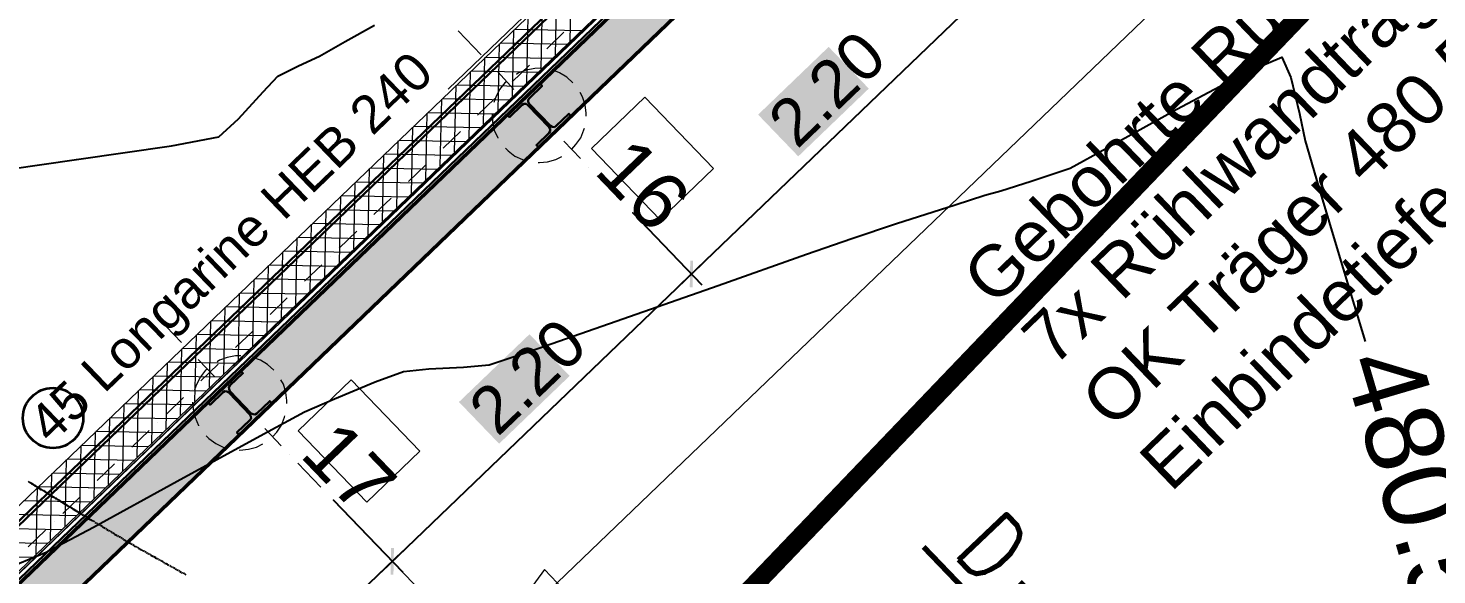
# Model space of a CAD drawing. Header units: metres. Extents: x 2687650.8 to 2687727.1, y 1234407.3 to 1234484.3.
# Drawn here: x 2687681.19 to 2687688.65, y 1234439.79 to 1234442.69 of the extents above; entities that cross this region are included whole.
import ezdxf

# ---------------------------------------------------------------- set-up
doc = ezdxf.new("R2010")
doc.units = ezdxf.units.M
for name, color, linetype in [('PDF_0', 7, 'Continuous'), ('PDF_A-GEFAELLE', 7, 'Continuous'), ('PDF_A__BEML', 7, 'Continuous'), ('PDF_A__Text', 7, 'Continuous'), ('PDF_AV_01611-Parzelle', 7, 'Continuous'), ('PDF_E_BETON', 7, 'Continuous'), ('PDF_E_Text', 7, 'Continuous'), ('PDF_Text', 7, 'Continuous')]:
    doc.layers.add(name, color=color, linetype=linetype)
for name, color, linetype, true_color in [('PDF_060-Kataster_Hauptinfo.060', 7, 'Continuous', 0x7f7f7f), ('PDF_062_Bauten.062 Bauteilschraffuren', 7, 'Continuous', 0x7f7f7f), ('PDF_211_Wände_Beton.211', 7, 'Continuous', 0x7f7f7f), ('PDF_211_Wände_Beton.211 Bauteilschraffuren', 7, 'Continuous', 0x7f7f7f), ('PDF_211_Wände_Beton.211 Schichttrennlinien', 7, 'Continuous', 0x7f7f7f), ('PDF_3D_Kurven-Nebenhoehen', 7, 'Continuous', 0xdda500), ('PDF_AV_01225-Bobe-ueb-befestigte', 7, 'Continuous', 0xfdfdfd), ('PDF_AV_01234-Bobe-Gartenanlage', 7, 'Continuous', 0xfdfdfd), ('PDF_E_Farbe Beton', 7, 'Continuous', 0xdfff7f), ('PDF_Rühlwand Träger u Vermassung', 7, 'Continuous', 0x0ac1ff), ('PDF_ST_Treppen.ST', 7, 'Continuous', 0x7f7f7f)]:
    doc.layers.add(name, color=color, linetype=linetype, true_color=true_color)
doc.styles.add('PDF Arial', font='arial.ttf')

# ---------------------------------------------------------------- blocks, each defined once
blk = doc.blocks.new('A$C1c84ec86')
at = {"layer": 'PDF_0', "transparency": 33554559}
for points in [[(3221.62, 1610.81), (3211.67, 1620.76), (3210.62, 1619.7), (3220.57, 1609.75)], [(3221.62, 1390.89), (3211.67, 1400.83), (3210.62, 1399.78), (3220.57, 1389.83)]]:
    blk.add_hatch(color=256, dxfattribs=at).paths.add_polyline_path(points)
at = {"layer": 'PDF_211_Wände_Beton.211 Bauteilschraffuren', "true_color": 0xe5dc0a, "transparency": 33554559}
for points in [[(3083.61, 1652.09), (3082.56, 1652.09), (3082.56, 1612.08), (3083.61, 1612.08)], [(3083.61, 1572.08), (3082.56, 1572.08), (3082.56, 1532.07), (3083.61, 1532.07)], [(3083.61, 1492.06), (3082.56, 1492.06), (3082.56, 1452.06), (3083.61, 1452.06)], [(3083.61, 1412.05), (3082.56, 1412.05), (3082.56, 1372.05), (3083.61, 1372.05)], [(3083.61, 1332.04), (3082.56, 1332.04), (3082.56, 1292.04), (3083.61, 1292.04)]]:
    blk.add_hatch(color=52, dxfattribs=at).paths.add_polyline_path(points)
at = {"layer": 'PDF_A__BEML', "true_color": 0xffffff, "transparency": 33554559}
for points in [[(3179.71, 1699.29), (3210.4, 1699.29), (3210.4, 1751.15), (3179.71, 1751.15)], [(3179.71, 1479.36), (3210.4, 1479.36), (3210.4, 1531.22), (3179.71, 1531.22)]]:
    blk.add_hatch(color=7, dxfattribs=at).paths.add_polyline_path(points)
at = {"layer": 'PDF_E_Farbe Beton', "true_color": 0xbfff7f, "transparency": 33554559}
h = blk.add_hatch(color=71, dxfattribs=at)
h.paths.add_polyline_path([(3096.53, 1972.34), (3087.64, 1847.46), (3087.42, 523.67), (612.36, 523.67), (612.36, 1217.32), (591.83, 1429.41), (592.04, 1430.89), (672.48, 2565.87), (2668.74, 2565.87), (2848.03, 2530.94), (2997.89, 2390.18), (3013.34, 2375.79), (3093.99, 2206.03), (3096.53, 2200.53)])
h.paths.add_polyline_path([(3120.45, 1972.34), (3120.45, 2206.03), (3039.8, 2375.79), (3033.03, 2390.18), (2883.16, 2530.94), (2859.46, 2553.17), (2794.47, 2565.87), (2671.07, 2589.79), (650.04, 2589.79), (648.35, 2565.87), (567.91, 1430.89), (568.12, 1429.41), (588.44, 1217.32), (588.44, 499.75), (3111.55, 499.75), (3111.55, 1847.46)], flags=0)
at = {"layer": 'PDF_Rühlwand Träger u Vermassung', "transparency": 33554559}
for points in [[(3087.64, 1627.32), (3087.64, 1603.4), (3089.33, 1603.4), (3089.33, 1613.56), (3089.54, 1613.78), (3089.75, 1614.2), (3089.96, 1614.41), (3090.39, 1614.62), (3090.6, 1614.62), (3091.02, 1614.83), (3108.17, 1614.83), (3108.38, 1614.62), (3108.8, 1614.62), (3109.65, 1613.78), (3109.65, 1613.35), (3109.86, 1613.14), (3109.86, 1603.4), (3111.55, 1603.4), (3111.55, 1627.32), (3109.86, 1627.32), (3109.86, 1617.59), (3109.65, 1617.16), (3109.65, 1616.95), (3109.44, 1616.53), (3109.01, 1616.32), (3108.8, 1616.1), (3108.38, 1615.89), (3090.6, 1615.89), (3090.39, 1616.1), (3089.96, 1616.32), (3089.75, 1616.53), (3089.54, 1616.95), (3089.33, 1617.16), (3089.33, 1627.32)], [(3087.64, 1407.4), (3087.64, 1383.27), (3089.33, 1383.27), (3089.33, 1393.43), (3089.54, 1393.85), (3089.96, 1394.27), (3090.39, 1394.48), (3090.6, 1394.7), (3091.02, 1394.91), (3107.74, 1394.91), (3108.17, 1394.7), (3108.38, 1394.7), (3108.8, 1394.48), (3109.01, 1394.27), (3109.44, 1394.06), (3109.65, 1393.85), (3109.65, 1393.43), (3109.86, 1393), (3109.86, 1383.27), (3111.55, 1383.27), (3111.55, 1407.4), (3109.86, 1407.4), (3109.86, 1397.45), (3109.65, 1397.24), (3109.65, 1396.81), (3109.44, 1396.6), (3109.01, 1396.39), (3108.8, 1396.18), (3108.38, 1395.97), (3108.17, 1395.75), (3091.45, 1395.75), (3091.02, 1395.97), (3090.6, 1395.97), (3090.39, 1396.18), (3089.96, 1396.39), (3089.54, 1396.81), (3089.33, 1397.24), (3089.33, 1407.4)]]:
    blk.add_hatch(color=256, dxfattribs=at).paths.add_polyline_path(points)
at = {"layer": 'PDF_060-Kataster_Hauptinfo.060', "lineweight": 18}
blk.add_lwpolyline([(3414.46, 173.36), (3333.6, 2121.15), (3332.75, 2138.08), (3330.63, 2161.37), (3327.67, 2184.65), (3324.07, 2207.72), (3319.63, 2230.79), (3314.34, 2253.44), (3308.41, 2276.09), (3301.63, 2298.53), (3294.23, 2320.75), (3286.18, 2342.77), (3277.29, 2364.36), (3268.4, 2384.47), (3258.88, 2404.36), (3248.72, 2424.05), (3237.92, 2443.31), (3226.7, 2462.15), (3214.64, 2480.78), (3202.15, 2498.98), (3189.24, 2516.76)], dxfattribs=at)
at = {"layer": 'PDF_062_Bauten.062 Bauteilschraffuren', "lineweight": 18}
for points in [[(3332.75, 2138.08), (3333.6, 2121.57), (3358.36, 1523.6), (3376.14, 1092.22), (3376.35, 1092.22), (3414.46, 173.57), (465.04, 388.84), (483.03, 548.65), (515.84, 1009.24), (643.69, 2809.29), (760.11, 2801.88), (1044.17, 2801.88), (2574.76, 2801.88)], [(2621.11, 2560.79), (677.13, 2560.79), (608.13, 1589.22), (608.13, 1483.39), (616.38, 1483.39), (616.38, 527.69), (3083.61, 527.69), (3083.61, 1406.76), (3082.98, 1406.76), (3083.61, 1981.87), (3091.45, 1981.87), (3091.45, 2122.63)]]:
    blk.add_lwpolyline(points, dxfattribs=at)
at = {"layer": 'PDF_211_Wände_Beton.211', "lineweight": 18}
for points in [[(2625.56, 2560.79), (677.13, 2560.79), (676.5, 2552.75), (608.34, 1592.4), (608.34, 1483.39), (616.38, 1483.39), (616.38, 527.69), (617.44, 527.69), (3082.56, 527.69), (3083.61, 527.69), (3083.61, 1981.87), (3091.45, 1981.87), (3091.45, 2101.89), (3091.45, 2123.9)], [(3057.58, 2120.3), (2703.03, 2120.3), (2036.9, 2120.3), (1550.49, 2120.3), (1524.45, 2120.3), (1524.45, 1612.29), (1524.45, 1598.32), (1524.45, 1590.28), (1550.49, 1590.28), (1550.49, 2100.41), (2036.9, 2100.41), (2703.03, 2100.41), (3057.58, 2100.41), (3057.58, 1981.87), (3057.58, 553.73), (642.42, 553.73), (642.42, 1483.39), (642.42, 1591.13), (708.88, 2526.92), (2625.35, 2526.92)]]:
    blk.add_lwpolyline(points, dxfattribs=at)
at = {"layer": 'PDF_211_Wände_Beton.211 Bauteilschraffuren', "lineweight": 18}
for points in [[(3082.56, 1654.42), (3057.58, 1679.6)], [(3082.56, 1643.83), (3057.58, 1668.81)], [(3057.58, 1637.69), (3082.56, 1662.67)], [(3082.56, 1633.25), (3057.58, 1658.23)], [(3057.58, 1627.11), (3082.56, 1652.09)], [(3082.56, 1622.67), (3057.58, 1647.64)], [(3057.58, 1616.32), (3082.56, 1641.5)], [(3082.56, 1612.08), (3057.58, 1637.06)], [(3057.58, 1605.73), (3082.56, 1630.71)], [(3082.56, 1601.5), (3057.58, 1626.48)], [(3057.58, 1595.15), (3082.56, 1620.13)], [(3082.56, 1590.91), (3057.58, 1615.89)], [(3057.58, 1584.56), (3082.56, 1609.54)], [(3082.56, 1580.33), (3057.58, 1605.31)], [(3057.58, 1573.98), (3082.56, 1598.96)], [(3082.56, 1569.54), (3057.58, 1594.72)], [(3057.58, 1563.4), (3082.56, 1588.37)], [(3082.56, 1558.95), (3057.58, 1584.14)], [(3057.58, 1552.81), (3082.56, 1577.79)], [(3082.56, 1548.37), (3057.58, 1573.35)], [(3057.58, 1542.23), (3082.56, 1567.21)], [(3082.56, 1537.79), (3057.58, 1562.76)], [(3057.58, 1531.65), (3082.56, 1556.62)], [(3082.56, 1527.2), (3057.58, 1552.18)], [(3057.58, 1520.85), (3082.56, 1546.04)], [(3082.56, 1516.62), (3057.58, 1541.6)], [(3057.58, 1510.27), (3082.56, 1535.25)], [(3082.56, 1506.03), (3057.58, 1531.01)], [(3057.58, 1499.68), (3082.56, 1524.66)], [(3082.56, 1495.45), (3057.58, 1520.43)], [(3057.58, 1489.1), (3082.56, 1514.08)], [(3082.56, 1484.87), (3057.58, 1509.84)], [(3057.58, 1478.52), (3082.56, 1503.49)], [(3082.56, 1474.07), (3057.58, 1499.26)], [(3057.58, 1467.93), (3082.56, 1492.91)], [(3082.56, 1463.49), (3057.58, 1488.47)], [(3057.58, 1457.35), (3082.56, 1482.33)], [(3082.56, 1452.91), (3057.58, 1477.88)], [(3057.58, 1446.77), (3082.56, 1471.74)], [(3082.56, 1442.32), (3057.58, 1467.3)], [(3057.58, 1435.97), (3082.56, 1461.16)], [(3082.56, 1431.74), (3057.58, 1456.72)], [(3057.58, 1425.39), (3082.56, 1450.37)], [(3082.56, 1421.16), (3057.58, 1446.13)], [(3057.58, 1414.8), (3082.56, 1439.78)], [(3082.56, 1410.57), (3057.58, 1435.55)], [(3057.58, 1404.22), (3082.56, 1429.2)], [(3082.56, 1399.99), (3057.58, 1424.97)], [(3057.58, 1393.64), (3082.56, 1418.62)], [(3082.56, 1389.4), (3057.58, 1414.38)], [(3057.58, 1383.05), (3082.56, 1408.03)], [(3082.56, 1378.61), (3057.58, 1403.8)], [(3057.58, 1372.47), (3082.56, 1397.45)], [(3082.56, 1368.03), (3057.58, 1393)], [(3057.58, 1361.89), (3082.56, 1386.86)], [(3082.56, 1357.44), (3057.58, 1382.42)], [(3057.58, 1351.3), (3082.56, 1376.28)], [(3082.56, 1346.86), (3057.58, 1371.84)], [(3057.58, 1340.51), (3082.56, 1365.7)], [(3082.56, 1336.28), (3057.58, 1361.25)], [(3057.58, 1329.93), (3082.56, 1354.9)], [(3082.56, 1325.69), (3057.58, 1350.67)], [(3057.58, 1319.34), (3082.56, 1344.32)], [(3082.56, 1315.11), (3057.58, 1340.09)], [(3057.58, 1308.76), (3082.56, 1333.74)], [(3082.56, 1304.52), (3057.58, 1329.5)], [(3057.58, 1298.17), (3082.56, 1323.15)], [(3082.56, 1293.94), (3057.58, 1318.92)], [(3057.58, 1287.59), (3082.56, 1312.57)], [(3082.56, 1283.15), (3057.58, 1308.33)], [(3057.58, 1277.01), (3082.56, 1301.98)], [(3082.56, 1272.56), (3057.58, 1297.54)], [(3057.58, 1266.42), (3082.56, 1291.4)], [(3082.56, 1261.98), (3057.58, 1286.96)], [(3057.58, 1255.84), (3082.56, 1280.82)], [(3057.58, 1245.05), (3082.56, 1270.23)], [(3057.58, 1234.46), (3082.56, 1259.44)]]:
    blk.add_lwpolyline(points, dxfattribs=at)
at = {"layer": 'PDF_211_Wände_Beton.211 Schichttrennlinien', "lineweight": 18}
blk.add_lwpolyline([(3057.58, 528.75), (3082.56, 528.75), (3082.56, 553.73), (3082.56, 1981.87), (3082.56, 2101.89), (3082.56, 2123.48)], dxfattribs=at)
at = {"layer": 'PDF_3D_Kurven-Nebenhoehen', "lineweight": 25}
for points in [[(2915.34, 1379.03), (2946.45, 1422.43), (2976.09, 1463.7), (2990.06, 1485.08), (2990.48, 1499.26), (2989.21, 1518.52), (2988.57, 1529.95), (2992.17, 1541.6), (2996.19, 1553.24), (3000, 1568.48), (3004.66, 1585.62)], [(3076.42, 1243.14), (3085.52, 1266.42), (3093.35, 1293.73), (3106.47, 1342.63), (3119.6, 1390.89), (3126.8, 1416.71), (3132.72, 1433.01), (3141.19, 1454.81), (3147.75, 1469.42), (3156.01, 1480), (3168.07, 1493.97), (3176.54, 1504.55), (3186.49, 1525.3), (3206.59, 1569.11), (3230.3, 1621.18), (3250.83, 1666.48), (3261.42, 1689.55), (3272.21, 1712.2), (3286.61, 1741.41), (3293.8, 1756.23), (3298.04, 1764.06), (3305.44, 1779.09), (3314.76, 1798.78), (3320.47, 1820.15), (3331.48, 1861.22), (3342.91, 1901.44), (3350.11, 1920.49), (3361.11, 1916.46), (3378.05, 1906.52), (3390.75, 1898.68), (3412.97, 1887.04), (3448.11, 1868.84), (3489.39, 1847.88)]]:
    blk.add_lwpolyline(points, dxfattribs=at)
at = {"layer": 'PDF_A-GEFAELLE', "lineweight": 18}
blk.add_lwpolyline([(3294.65, 1450.37), (3275.18, 1450.37), (3284.91, 1395.33)], close=True, dxfattribs=at)
at = {"layer": 'PDF_A__BEML', "lineweight": 25}
for points in [[(3216.12, 1607.21), (3216.12, 1843.44)], [(3216.12, 1387.29), (3216.12, 1623.3)], [(3216.12, 1167.36), (3216.12, 1403.37)]]:
    blk.add_lwpolyline(points, dxfattribs=at)
for points in [[(3224.16, 1615.26), (3171.25, 1615.26)], [(3224.16, 1395.33), (3171.25, 1395.33)]]:
    blk.add_lwpolyline(points, close=True, dxfattribs=at)
at = {"layer": 'PDF_A__Text', "lineweight": 18}
for points in [[(3183.95, 1662.46), (3131.45, 1662.46), (3131.45, 1623.3), (3183.95, 1623.3)], [(3184.16, 1446.34), (3131.66, 1446.34), (3131.66, 1407.4), (3184.16, 1407.4)]]:
    blk.add_lwpolyline(points, close=True, dxfattribs=at)
at = {"layer": 'PDF_AV_01225-Bobe-ueb-befestigte', "lineweight": 25}
for points in [[(3128.7, 1306.43), (3129.34, 1306.64)], [(3129.55, 1306.64), (3130.18, 1306.85)], [(3130.39, 1307.06), (3131.03, 1307.28)], [(3131.24, 1307.28), (3132.09, 1307.49)], [(3132.3, 1307.49), (3132.93, 1307.7)], [(3133.15, 1307.7), (3133.78, 1307.91)], [(3133.99, 1308.12), (3134.63, 1308.33)], [(3134.84, 1308.33), (3135.47, 1308.55)], [(3135.9, 1308.55), (3136.53, 1308.76)], [(3136.74, 1308.97), (3137.38, 1308.97)], [(3137.59, 1309.18), (3138.23, 1309.39)], [(3138.44, 1309.39), (3139.07, 1309.6)], [(3139.28, 1309.6), (3140.13, 1309.82)], [(3140.34, 1310.03), (3140.98, 1310.24)], [(3141.19, 1310.24), (3141.82, 1310.45)], [(3142.04, 1310.45), (3142.67, 1310.66)], [(3142.88, 1310.66), (3143.52, 1310.87)], [(3143.73, 1311.09), (3144.58, 1311.3)], [(3144.79, 1311.3), (3145.42, 1311.51)], [(3101.82, 1298.81), (3102.45, 1299.02)], [(3102.66, 1299.02), (3103.51, 1299.23)], [(3103.72, 1299.23), (3104.36, 1299.44)], [(3104.57, 1299.44), (3105.2, 1299.66)], [(3105.42, 1299.87), (3106.05, 1299.87)], [(3106.26, 1300.08), (3107.11, 1300.29)], [(3107.32, 1300.29), (3107.96, 1300.5)], [(3108.17, 1300.5), (3108.8, 1300.71)], [(3109.01, 1300.71), (3109.65, 1300.93)], [(3109.86, 1300.93), (3110.5, 1301.14)], [(3110.92, 1301.14), (3111.55, 1301.35)], [(3111.77, 1301.56), (3112.4, 1301.77)], [(3112.61, 1301.77), (3113.25, 1301.98)], [(3113.46, 1301.98), (3114.09, 1302.2)], [(3114.31, 1302.2), (3115.15, 1302.41)], [(3115.36, 1302.41), (3115.79, 1302.62), (3116, 1302.62)], [(3116.21, 1302.62), (3116.85, 1302.83)], [(3117.06, 1303.04), (3117.69, 1303.25)], [(3117.9, 1303.25), (3118.75, 1303.47)], [(3118.96, 1303.47), (3119.6, 1303.68)], [(3119.81, 1303.89), (3120.45, 1303.89)], [(3120.66, 1304.1), (3121.29, 1304.31)], [(3121.5, 1304.31), (3122.14, 1304.52)], [(3122.35, 1304.52), (3123.2, 1304.74)], [(3123.41, 1304.95), (3124.04, 1305.16)], [(3124.26, 1305.16), (3124.89, 1305.37)], [(3125.1, 1305.37), (3125.74, 1305.58)], [(3125.95, 1305.58), (3126.58, 1305.79)], [(3126.8, 1306.01), (3127.64, 1306.22)], [(3127.85, 1306.22), (3128.49, 1306.43)], [(3075.15, 1291.61), (3074.51, 1291.4)], [(3076.21, 1291.82), (3075.36, 1291.61)], [(3077.05, 1292.04), (3076.42, 1292.04)], [(3077.9, 1292.46), (3077.26, 1292.25)], [(3078.75, 1292.67), (3078.11, 1292.46)], [(3079.8, 1292.88), (3078.96, 1292.67)], [(3080.65, 1293.09), (3080.02, 1292.88)], [(3081.5, 1293.31), (3080.86, 1293.09)], [(3082.34, 1293.52), (3081.71, 1293.31)], [(3083.4, 1293.73), (3082.56, 1293.52)], [(3084.25, 1293.94), (3083.61, 1293.73)], [(3085.1, 1294.15), (3084.46, 1294.15)], [(3085.94, 1294.58), (3085.31, 1294.36)], [(3087, 1294.79), (3086.15, 1294.58)], [(3087.21, 1294.79), (3087.64, 1295), (3088.27, 1295)], [(3088.48, 1295), (3089.12, 1295.21)], [(3089.33, 1295.42), (3089.96, 1295.63)], [(3090.18, 1295.63), (3090.81, 1295.85)], [(3091.02, 1295.85), (3091.66, 1296.06)], [(3092.08, 1296.06), (3092.72, 1296.27)], [(3092.93, 1296.27), (3093.56, 1296.48)], [(3093.77, 1296.48), (3094.41, 1296.69)], [(3094.62, 1296.9), (3095.26, 1296.9)], [(3095.47, 1297.12), (3096.31, 1297.33)], [(3096.53, 1297.33), (3097.16, 1297.54)], [(3097.37, 1297.54), (3098.01, 1297.75)], [(3098.22, 1297.75), (3098.85, 1297.96)], [(3099.07, 1297.96), (3099.91, 1298.17)], [(3100.12, 1298.39), (3100.76, 1298.39)], [(3100.97, 1298.6), (3101.61, 1298.81)], [(3052.71, 1285.69), (3052.08, 1285.69)], [(3053.56, 1286.11), (3052.92, 1285.9)], [(3054.62, 1286.32), (3053.77, 1286.11)], [(3055.46, 1286.53), (3054.83, 1286.32)], [(3056.31, 1286.74), (3055.67, 1286.53)], [(3057.16, 1286.96), (3056.52, 1286.74)], [(3058.21, 1287.17), (3057.37, 1286.96)], [(3059.06, 1287.38), (3058.43, 1287.17)], [(3059.91, 1287.59), (3059.27, 1287.38)], [(3060.75, 1287.8), (3060.12, 1287.8)], [(3061.81, 1288.23), (3060.97, 1288.01)], [(3062.66, 1288.44), (3062.02, 1288.23)], [(3063.51, 1288.65), (3062.87, 1288.44)], [(3064.35, 1288.86), (3063.72, 1288.65)], [(3065.41, 1289.07), (3064.56, 1288.86)], [(3066.26, 1289.28), (3065.62, 1289.07)], [(3067.1, 1289.5), (3066.47, 1289.28)], [(3067.95, 1289.71), (3067.32, 1289.5)], [(3069.01, 1289.92), (3068.16, 1289.92)], [(3069.86, 1290.34), (3069.22, 1290.13)], [(3070.7, 1290.55), (3070.07, 1290.34)], [(3071.55, 1290.77), (3070.91, 1290.55)], [(3072.61, 1290.98), (3071.76, 1290.77)], [(3073.45, 1291.19), (3072.82, 1290.98)], [(3074.3, 1291.4), (3073.67, 1291.19)]]:
    blk.add_lwpolyline(points, dxfattribs=at)
at = {"layer": 'PDF_AV_01234-Bobe-Gartenanlage', "lineweight": 25}
for points in [[(3128.7, 1306.43), (3129.34, 1306.64)], [(3129.55, 1306.64), (3130.18, 1306.85)], [(3130.39, 1307.06), (3131.03, 1307.28)], [(3131.24, 1307.28), (3132.09, 1307.49)], [(3132.3, 1307.49), (3132.93, 1307.7)], [(3133.15, 1307.7), (3133.78, 1307.91)], [(3133.99, 1308.12), (3134.63, 1308.33)], [(3134.84, 1308.33), (3135.47, 1308.55)], [(3135.9, 1308.55), (3136.53, 1308.76)], [(3136.74, 1308.97), (3137.38, 1308.97)], [(3137.59, 1309.18), (3138.23, 1309.39)], [(3138.44, 1309.39), (3139.07, 1309.6)], [(3139.28, 1309.6), (3140.13, 1309.82)], [(3140.34, 1310.03), (3140.98, 1310.24)], [(3141.19, 1310.24), (3141.82, 1310.45)], [(3142.04, 1310.45), (3142.67, 1310.66)], [(3142.88, 1310.66), (3143.52, 1310.87)], [(3143.73, 1311.09), (3144.58, 1311.3)], [(3144.79, 1311.3), (3145.42, 1311.51)], [(3101.82, 1298.81), (3102.45, 1299.02)], [(3102.66, 1299.02), (3103.51, 1299.23)], [(3103.72, 1299.23), (3104.36, 1299.44)], [(3104.57, 1299.44), (3105.2, 1299.66)], [(3105.42, 1299.87), (3106.05, 1299.87)], [(3106.26, 1300.08), (3107.11, 1300.29)], [(3107.32, 1300.29), (3107.96, 1300.5)], [(3108.17, 1300.5), (3108.8, 1300.71)], [(3109.01, 1300.71), (3109.65, 1300.93)], [(3109.86, 1300.93), (3110.5, 1301.14)], [(3110.92, 1301.14), (3111.55, 1301.35)], [(3111.77, 1301.56), (3112.4, 1301.77)], [(3112.61, 1301.77), (3113.25, 1301.98)], [(3113.46, 1301.98), (3114.09, 1302.2)], [(3114.31, 1302.2), (3115.15, 1302.41)], [(3115.36, 1302.41), (3115.79, 1302.62), (3116, 1302.62)], [(3116.21, 1302.62), (3116.85, 1302.83)], [(3117.06, 1303.04), (3117.69, 1303.25)], [(3117.9, 1303.25), (3118.75, 1303.47)], [(3118.96, 1303.47), (3119.6, 1303.68)], [(3119.81, 1303.89), (3120.45, 1303.89)], [(3120.66, 1304.1), (3121.29, 1304.31)], [(3121.5, 1304.31), (3122.14, 1304.52)], [(3122.35, 1304.52), (3123.2, 1304.74)], [(3123.41, 1304.95), (3124.04, 1305.16)], [(3124.26, 1305.16), (3124.89, 1305.37)], [(3125.1, 1305.37), (3125.74, 1305.58)], [(3125.95, 1305.58), (3126.58, 1305.79)], [(3126.8, 1306.01), (3127.64, 1306.22)], [(3127.85, 1306.22), (3128.49, 1306.43)], [(3074.51, 1291.4), (3075.15, 1291.61)], [(3075.36, 1291.61), (3076.21, 1291.82)], [(3076.42, 1292.04), (3077.05, 1292.04)], [(3077.26, 1292.25), (3077.9, 1292.46)], [(3078.11, 1292.46), (3078.75, 1292.67)], [(3078.96, 1292.67), (3079.8, 1292.88)], [(3080.02, 1292.88), (3080.65, 1293.09)], [(3080.86, 1293.09), (3081.5, 1293.31)], [(3081.71, 1293.31), (3082.34, 1293.52)], [(3082.56, 1293.52), (3083.4, 1293.73)], [(3083.61, 1293.73), (3084.25, 1293.94)], [(3084.46, 1294.15), (3085.1, 1294.15)], [(3085.31, 1294.36), (3085.94, 1294.58)], [(3086.15, 1294.58), (3087, 1294.79)], [(3087.21, 1294.79), (3087.64, 1295), (3088.27, 1295)], [(3088.48, 1295), (3089.12, 1295.21)], [(3089.33, 1295.42), (3089.96, 1295.63)], [(3090.18, 1295.63), (3090.81, 1295.85)], [(3091.02, 1295.85), (3091.66, 1296.06)], [(3092.08, 1296.06), (3092.72, 1296.27)], [(3092.93, 1296.27), (3093.56, 1296.48)], [(3093.77, 1296.48), (3094.41, 1296.69)], [(3094.62, 1296.9), (3095.26, 1296.9)], [(3095.47, 1297.12), (3096.31, 1297.33)], [(3096.53, 1297.33), (3097.16, 1297.54)], [(3097.37, 1297.54), (3098.01, 1297.75)], [(3098.22, 1297.75), (3098.85, 1297.96)], [(3099.07, 1297.96), (3099.91, 1298.17)], [(3100.12, 1298.39), (3100.76, 1298.39)], [(3100.97, 1298.6), (3101.61, 1298.81)], [(3052.08, 1285.69), (3052.71, 1285.69)], [(3052.92, 1285.9), (3053.56, 1286.11)], [(3053.77, 1286.11), (3054.62, 1286.32)], [(3054.83, 1286.32), (3055.46, 1286.53)], [(3055.67, 1286.53), (3056.31, 1286.74)], [(3056.52, 1286.74), (3057.16, 1286.96)], [(3057.37, 1286.96), (3058.21, 1287.17)], [(3058.43, 1287.17), (3059.06, 1287.38)], [(3059.27, 1287.38), (3059.91, 1287.59)], [(3060.12, 1287.8), (3060.75, 1287.8)], [(3060.97, 1288.01), (3061.81, 1288.23)], [(3062.02, 1288.23), (3062.66, 1288.44)], [(3062.87, 1288.44), (3063.51, 1288.65)], [(3063.72, 1288.65), (3064.35, 1288.86)], [(3064.56, 1288.86), (3065.41, 1289.07)], [(3065.62, 1289.07), (3066.26, 1289.28)], [(3066.47, 1289.28), (3067.1, 1289.5)], [(3067.32, 1289.5), (3067.95, 1289.71)], [(3068.16, 1289.92), (3069.01, 1289.92)], [(3069.22, 1290.13), (3069.86, 1290.34)], [(3070.07, 1290.34), (3070.7, 1290.55)], [(3070.91, 1290.55), (3071.55, 1290.77)], [(3071.76, 1290.77), (3072.61, 1290.98)], [(3072.82, 1290.98), (3073.45, 1291.19)], [(3073.67, 1291.19), (3074.3, 1291.4)]]:
    blk.add_lwpolyline(points, dxfattribs=at)
at = {"layer": 'PDF_AV_01611-Parzelle', "lineweight": 0}
blk.add_lwpolyline([(3414.46, 173.46, 10, 10, 0), (3332.64, 2138.72, 10, 10, 0), (3330.32, 2162.95, 10, 10, 0), (3327.25, 2187.19, 10, 10, 0), (3323.33, 2211.32, 10, 10, 0), (3318.57, 2235.24, 10, 10, 0), (3312.96, 2258.95, 10, 10, 0), (3306.61, 2282.55, 10, 10, 0), (3299.41, 2305.94, 10, 10, 0), (3291.37, 2329.01, 10, 10, 0), (3282.58, 2351.87, 10, 10, 0), (3273.17, 2374.2, 10, 10, 0), (3262.79, 2396.43, 10, 10, 0), (3251.79, 2418.23, 10, 10, 0), (3240.04, 2439.61, 10, 10, 0), (3227.55, 2460.56, 10, 10, 0), (3214.32, 2481.2, 10, 10, 0), (3200.46, 2501.31, 10, 10, 0), (3185.96, 2520.89, 10, 10, 0)], format="xyseb", dxfattribs=at)
at = {"layer": 'PDF_E_BETON', "lineweight": 18}
for points in [[(2932.48, 2697.53), (3190.51, 2455.38), (3284.91, 2256.41), (3284.91, 1395.33)], [(3184.79, 1395.33), (3299.94, 1395.33)]]:
    blk.add_lwpolyline(points, dxfattribs=at)
at = {"layer": 'PDF_E_BETON', "lineweight": 50}
for points in [[(567.91, 1430.89), (650.04, 2589.79), (2671.07, 2589.79), (2859.46, 2553.17), (3033.03, 2390.18), (3120.45, 2206.03), (3120.45, 1972.34), (3111.55, 1847.25), (3111.55, 499.75), (588.44, 499.75), (588.44, 1217.32)], [(612.36, 1217.32), (591.83, 1429.41), (672.48, 2565.87), (2668.74, 2565.87), (2848.03, 2530.94), (3013.34, 2375.79), (3096.53, 2200.53), (3096.53, 1972.34), (3087.64, 1847.46), (3087.42, 523.67), (612.36, 523.67)]]:
    blk.add_lwpolyline(points, close=True, dxfattribs=at)
at = {"layer": 'PDF_E_Text', "lineweight": 35}
blk.add_circle((3036.73, 1318.39), 15.98, dxfattribs=at)
at = {"layer": 'PDF_Rühlwand Träger u Vermassung', "color": 160, "lineweight": 30, "true_color": 0x3333ff}
for points in [[(672.27, 2564.18), (1335.22, 2564.18), (2002.19, 2564.18), (2668.53, 2564.18), (2847.18, 2529.46), (3011.86, 2374.73), (3094.83, 2200.1), (3094.83, 1972.34), (3085.73, 1847.46), (3085.73, 1097.51), (3085.73, 547.8)], [(671, 2543.64), (1335.22, 2543.64), (2002.19, 2543.64), (2666.62, 2543.64), (2837.44, 2510.2), (2994.92, 2362.45), (3074.3, 2195.45), (3074.3, 1973.19), (3065.2, 1847.46), (3065.2, 1097.51), (3065.2, 547.8)], [(3087.42, 1097.51), (3063.51, 1097.51), (3063.51, 547.8), (3087.42, 547.8), (3087.64, 1097.51), (3087.64, 1847.46), (3063.51, 1847.46), (3063.51, 1097.51)]]:
    blk.add_lwpolyline(points, dxfattribs=at)
at = {"layer": 'PDF_Rühlwand Träger u Vermassung', "color": 7, "lineweight": 18}
for points in [[(3076.84, 1655.47), (3076.84, 1642.77)], [(3076.84, 1636.42), (3076.84, 1636.42)], [(3099.49, 1640.23), (3095.04, 1640.02), (3090.81, 1638.75), (3087, 1637.06)], [(3117.06, 1633.04), (3116, 1634.1), (3112.4, 1636.85), (3108.38, 1638.75), (3105.84, 1639.39)], [(3081.92, 1633.04), (3080.02, 1630.92), (3077.48, 1627.11), (3075.78, 1623.09), (3075.57, 1621.82)], [(3076.84, 1630.07), (3076.84, 1617.37)], [(3124.47, 1615.47), (3124.26, 1618.64), (3123.41, 1623.09), (3121.5, 1627.11), (3121.08, 1627.96)], [(3055.04, 1615.47), (3037.47, 1615.47)], [(3061.39, 1615.47), (3061.39, 1615.47)], [(3080.44, 1615.26), (3067.74, 1615.47)], [(3074.72, 1615.26), (3074.51, 1614.2), (3075.15, 1609.75), (3076.63, 1605.52), (3077.9, 1602.77)], [(3086.79, 1615.26), (3086.79, 1615.26)], [(3105.84, 1615.26), (3093.14, 1615.26)], [(3112.19, 1615.26), (3112.19, 1615.26)], [(3131.24, 1615.26), (3118.54, 1615.26)], [(3137.59, 1615.26), (3137.59, 1615.26)], [(3161.51, 1615.26), (3143.94, 1615.26)], [(3076.84, 1611.02), (3076.84, 1611.02)], [(3117.27, 1597.69), (3117.69, 1598.11), (3120.45, 1601.5), (3122.56, 1605.52), (3123.62, 1608.91)], [(3076.84, 1604.67), (3076.84, 1591.97)], [(3081.92, 1597.69), (3084.88, 1595.15), (3088.69, 1592.82), (3092.93, 1591.34), (3093.14, 1591.13)], [(3099.7, 1590.49), (3101.82, 1590.49), (3106.26, 1591.13), (3110.28, 1592.82), (3111.98, 1593.88)], [(3076.84, 1585.62), (3076.84, 1585.62)], [(3076.84, 1579.27), (3076.84, 1566.57)], [(3076.84, 1560.22), (3076.84, 1560.22)], [(3076.84, 1553.87), (3076.84, 1541.17)], [(3076.84, 1534.82), (3076.84, 1534.82)], [(3076.84, 1528.47), (3076.84, 1515.77)], [(3076.84, 1509.42), (3076.84, 1509.42)], [(3076.84, 1503.07), (3076.84, 1490.16)], [(3076.84, 1483.81), (3076.84, 1483.81)], [(3076.84, 1477.46), (3076.84, 1464.76)], [(3076.84, 1458.41), (3076.84, 1458.41)], [(3076.84, 1452.06), (3076.84, 1439.36)], [(3076.84, 1433.01), (3076.84, 1433.01)], [(3076.84, 1426.66), (3076.84, 1413.96)], [(3099.49, 1420.31), (3095.04, 1419.89), (3090.81, 1418.83), (3087, 1416.92)], [(3117.06, 1413.11), (3116, 1414.17), (3112.4, 1416.71), (3108.38, 1418.83), (3105.84, 1419.46)], [(3081.92, 1412.9), (3080.02, 1410.99), (3077.48, 1407.18), (3075.78, 1403.16), (3075.57, 1401.68)], [(3076.84, 1407.61), (3076.84, 1407.61)], [(3124.47, 1395.54), (3124.26, 1398.72), (3123.41, 1402.95), (3121.5, 1407.18), (3121.08, 1407.82)], [(3076.84, 1401.26), (3076.84, 1388.56)], [(3055.04, 1395.33), (3037.47, 1395.33)], [(3061.39, 1395.33), (3061.39, 1395.33)], [(3080.44, 1395.33), (3067.74, 1395.33)], [(3074.72, 1395.33), (3074.51, 1394.27), (3075.15, 1389.83), (3076.63, 1385.59), (3077.9, 1382.84)], [(3086.79, 1395.33), (3086.79, 1395.33)], [(3105.84, 1395.33), (3093.14, 1395.33)], [(3112.19, 1395.33), (3112.19, 1395.33)], [(3117.27, 1377.76), (3117.69, 1377.97), (3120.45, 1381.57), (3122.56, 1385.38), (3123.62, 1388.98)], [(3131.24, 1395.33), (3118.54, 1395.33)], [(3137.59, 1395.33), (3137.59, 1395.33)], [(3161.51, 1395.33), (3143.94, 1395.33)], [(3076.84, 1382.21), (3076.84, 1382.21)], [(3076.84, 1375.86), (3076.84, 1363.16)], [(3081.92, 1377.55), (3084.88, 1375.22), (3088.69, 1372.89), (3092.93, 1371.2), (3093.14, 1371.2)], [(3099.7, 1370.35), (3101.82, 1370.35), (3106.26, 1371.2), (3110.28, 1372.68), (3111.98, 1373.74)], [(3076.84, 1356.81), (3076.84, 1356.81)], [(3076.84, 1350.46), (3076.84, 1337.76)], [(3076.84, 1331.41), (3076.84, 1331.41)], [(3076.84, 1325.06), (3076.84, 1312.36)], [(3076.84, 1306.01), (3076.84, 1306.01)], [(3076.84, 1299.66), (3076.84, 1286.96)], [(3076.84, 1280.61), (3076.84, 1280.61)], [(3076.84, 1274.26), (3076.84, 1261.56)]]:
    blk.add_lwpolyline(points, dxfattribs=at)
at = {"layer": 'PDF_Rühlwand Träger u Vermassung', "color": 160, "lineweight": 30, "true_color": 0x3333ff}
for points in [[(3111.55, 1627.32), (3109.86, 1627.32), (3109.86, 1618.01), (3109.65, 1616.95), (3108.8, 1616.1), (3107.74, 1615.89), (3091.45, 1615.89), (3090.39, 1616.1), (3089.54, 1616.95), (3089.33, 1618.01), (3089.33, 1627.32), (3087.64, 1627.32), (3087.64, 1603.4), (3089.33, 1603.4), (3089.33, 1612.72), (3089.54, 1613.78), (3090.39, 1614.62), (3091.45, 1614.83), (3107.74, 1614.83), (3108.8, 1614.62), (3109.65, 1613.78), (3109.86, 1612.72), (3109.86, 1603.4), (3111.55, 1603.4)], [(3111.55, 1407.4), (3109.86, 1407.4), (3109.86, 1397.87), (3109.65, 1396.81), (3108.8, 1396.18), (3107.74, 1395.75), (3091.45, 1395.75), (3090.39, 1396.18), (3089.54, 1396.81), (3089.33, 1397.87), (3089.33, 1407.4), (3087.64, 1407.4), (3087.64, 1383.27), (3089.33, 1383.27), (3089.33, 1392.79), (3089.54, 1393.85), (3090.39, 1394.48), (3091.45, 1394.91), (3107.74, 1394.91), (3108.8, 1394.48), (3109.65, 1393.85), (3109.86, 1392.79), (3109.86, 1383.27), (3111.55, 1383.27)]]:
    blk.add_lwpolyline(points, close=True, dxfattribs=at)
at = {"layer": 'PDF_ST_Treppen.ST', "lineweight": 18}
blk.add_lwpolyline([(3056.1, 1590.28), (3056.1, 2090.25)], dxfattribs=at)
at = {"layer": 'PDF_Text', "lineweight": 70}
blk.add_lwpolyline([(3423.77, 1612.29), (3423.77, 1647.22), (3432.02, 1647.22), (3435.62, 1645.74), (3437.95, 1642.35), (3439.01, 1638.96), (3440.28, 1633.88), (3440.28, 1625.63), (3439.01, 1620.55), (3437.95, 1617.37), (3435.62, 1613.99), (3432.02, 1612.29)], close=True, dxfattribs=at)
blk.add_lwpolyline([(3455.94, 1628.8), (3455.94, 1603.61), (3405.99, 1603.61)], dxfattribs=at)
at = {"layer": 'PDF_Text', "attachment_point": 7, "rotation": 90, "style": 'PDF Arial'}
for s, insert, char_height in [('7x Rühlwandträger HEB 240, L=8.40m', (3393.17, 1718.76), 27.0014), ('Einbindetiefe Trägerfuss min. 2.50m', (3484.19, 1717.71), 27.0014), ('OK Träger 480.50 M.ü.M', (3438.68, 1718.55), 27.0014), ('Gebohrte Rühwand', (3340.6, 1718.34), 27.0014), ('2.20', (3207.85, 1701.2), 25.001), ('45 Longarine HEB 240', (3052.44, 1307.7), 20.001), ('2.20', (3207.85, 1481.06), 25.001)]:
    blk.add_mtext(s, dxfattribs=dict(at, insert=insert, char_height=char_height))
at = {"layer": 'PDF_Text', "color": 42, "true_color": 0xdda500, "insert": (3488.52, 1830.86), "char_height": 41.138, "attachment_point": 7, "rotation": 332.53425, "style": 'PDF Arial'}
blk.add_mtext('480.5', dxfattribs=at)
at = {"layer": 'PDF_Text', "color": 12, "true_color": 0xdf0000, "char_height": 30.002, "attachment_point": 7, "style": 'PDF Arial'}
for s, insert in [('16', (3140.98, 1614.55)), ('17', (3141.19, 1398.43))]:
    blk.add_mtext(s, dxfattribs=dict(at, insert=insert))

msp = doc.modelspace()

# ---------------------------------------------------------------- block references
at = {"xscale": 0.01, "yscale": 0.01, "zscale": 0.01, "rotation": 313.8734409291175}
msp.add_blockref('A$C1c84ec86', (2687650.7677, 1234453.3784), dxfattribs=at)

doc.saveas('drawing.dxf')
